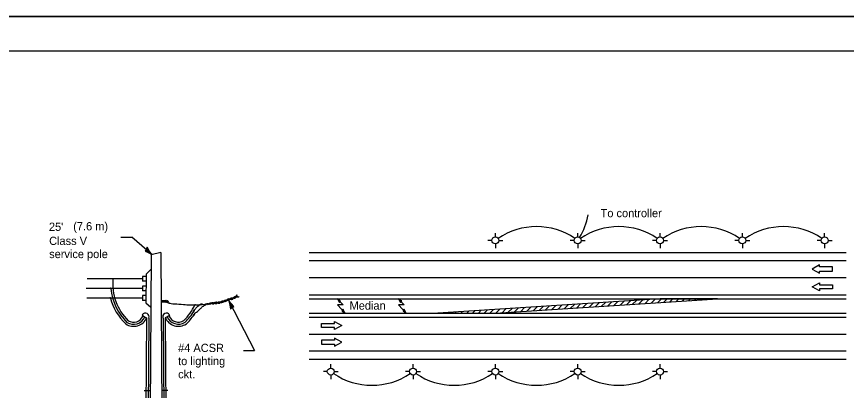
# Model space of a CAD drawing. Extents: x 2301419 to 2302099, y 780471 to 780911.
# Drawn here: x 2301629.6 to 2301871.6, y 780802.1 to 780911.2 of the extents above; entities that cross this region are included whole.
import ezdxf

# ---------------------------------------------------------------- set-up
doc = ezdxf.new("R2010")
doc.units = 0
for name, color, linetype in [('Alignment_EX_20 Centerline', 7, 'Continuous'), ('Design_EX_Roadway Notes', 7, 'Continuous'), ('Drainage_EX_Plan and Profile Notes', 7, 'Continuous'), ('Level 48', 7, 'Continuous'), ('Lighting_EX_Above Ground Items', 7, 'Continuous'), ('Removal_Items', 7, 'Continuous'), ('Sheets_50 Reference Boundary', 7, 'Continuous'), ('Sheets_General Details', 7, 'Continuous'), ('Sheets_Printer Plotting Border', 7, 'Continuous'), ('Topo_EOP', 7, 'Continuous'), ('Topo_Shoulder', 7, 'Continuous'), ('Topo_Utilities', 7, 'Continuous')]:
    doc.layers.add(name, color=color, linetype=linetype)

# ---------------------------------------------------------------- blocks, each defined once
blk = doc.blocks.new('CTH')
at = {"layer": 'Drainage_EX_Plan and Profile Notes'}
blk.add_lwpolyline([(-1.836, 0.047), (-1.774, -0.444), (-0.999, -0.231), (0, 0), (-1.066, 0.262), (-2, 0.556), (-1.836, 0.047), (-1.754, -0.277), (-0.672, 0.002), (-1.855, 0.375), (-1.68, -0.044), (-1.182, 0.014), (-1.661, 0.145)], dxfattribs=at)

msp = doc.modelspace()

# ---------------------------------------------------------------- linework, layer by layer
at = {"layer": 'Alignment_EX_20 Centerline'}
for p, q in [((2301871.51, 780834.92), (2301714.94, 780834.92)), ((2301714.94, 780818.51), (2301871.51, 780818.51))]:
    msp.add_line(p, q, dxfattribs=at)
at = {"layer": 'Design_EX_Roadway Notes'}
for p, q in [((2301660.04, 780846.79), (2301663.2, 780846.79)), ((2301669.06, 780841.78), (2301663.2, 780846.79)), ((2301691.52, 780828.26), (2301698.96, 780813.73)), ((2301695.79, 780813.73), (2301698.96, 780813.73))]:
    msp.add_line(p, q, dxfattribs=at)
for points in [[(2301723.15, 780828.79), (2301724.79, 780827.02), (2301723.17, 780827.02), (2301725.38, 780824.64)], [(2301723.88, 780827.97), (2301724.07, 780828.19), (2301723.66, 780828.45), (2301723.15, 780828.79), (2301723.47, 780828.22), (2301723.72, 780827.69), (2301723.88, 780827.97), (2301723.98, 780828.13), (2301723.42, 780828.49), (2301723.74, 780827.82), (2301723.85, 780828.07), (2301723.62, 780828.27), (2301723.76, 780828)], [(2301740.97, 780828.79), (2301742.61, 780827.02), (2301740.99, 780827.02), (2301743.2, 780824.64)], [(2301741.69, 780827.97), (2301741.89, 780828.19), (2301741.48, 780828.45), (2301740.97, 780828.79), (2301741.29, 780828.22), (2301741.54, 780827.69), (2301741.69, 780827.97), (2301741.81, 780828.13), (2301741.24, 780828.49), (2301741.56, 780827.82), (2301741.67, 780828.07), (2301741.44, 780828.27), (2301741.58, 780828)], [(2301724.65, 780825.47), (2301724.46, 780825.24), (2301724.87, 780824.98), (2301725.38, 780824.64), (2301725.06, 780825.22), (2301724.81, 780825.75), (2301724.65, 780825.47), (2301724.55, 780825.3), (2301725.11, 780824.94), (2301724.79, 780825.61), (2301724.68, 780825.36), (2301724.91, 780825.17), (2301724.77, 780825.43)], [(2301742.47, 780825.47), (2301742.29, 780825.24), (2301742.69, 780824.98), (2301743.2, 780824.64), (2301742.88, 780825.22), (2301742.63, 780825.75), (2301742.47, 780825.47), (2301742.37, 780825.3), (2301742.93, 780824.94), (2301742.61, 780825.61), (2301742.5, 780825.36), (2301742.73, 780825.17), (2301742.59, 780825.43)]]:
    msp.add_lwpolyline(points, dxfattribs=at)
at = {"layer": 'Level 48'}
msp.add_lwpolyline([(2301419.48, 780911.19), (2302099.48, 780911.19), (2302099.48, 780471.19), (2301419.48, 780471.19)], close=True, dxfattribs=at)
at = {"layer": 'Lighting_EX_Above Ground Items'}
for p, q in [((2301668.83, 780841.6), (2301668.18, 780751.79)), ((2301671.62, 780842.3), (2301668.83, 780841.6)), ((2301671.62, 780842.3), (2301672.11, 780773.58)), ((2301667.39, 780836.02), (2301667.33, 780827.67)), ((2301668.8, 780837.42), (2301667.39, 780836.02)), ((2301668.8, 780837.42), (2301668.8, 780837.42)), ((2301666.27, 780834.63), (2301650.16, 780834.63)), ((2301667.38, 780835.32), (2301666.27, 780835.32)), ((2301666.27, 780835.32), (2301666.27, 780833.93)), ((2301667.38, 780833.93), (2301666.27, 780833.93)), ((2301667.38, 780834.63), (2301667.38, 780834.63)), ((2301666.27, 780831.83), (2301649.86, 780831.83)), ((2301667.38, 780832.53), (2301666.27, 780832.53)), ((2301666.27, 780832.53), (2301666.27, 780831.14)), ((2301667.38, 780831.14), (2301666.27, 780831.14)), ((2301666.27, 780829.04), (2301650.09, 780829.04)), ((2301667.38, 780829.74), (2301666.27, 780829.74)), ((2301666.27, 780829.74), (2301666.27, 780828.34)), ((2301667.38, 780828.34), (2301666.27, 780828.34)), ((2301672.93, 780828.22), (2301671.72, 780828.22)), ((2301667.33, 780827.67), (2301668.72, 780826.35)), ((2301668.72, 780826.28), (2301668.72, 780826.28)), ((2301672.93, 780827.86), (2301671.72, 780827.86)), ((2301666.25, 780824.11), (2301666.39, 780823.84)), ((2301666.39, 780823.84), (2301667.49, 780823.27)), ((2301667.49, 780823.27), (2301666.96, 780749.04)), ((2301674.04, 780823.84), (2301672.93, 780823.27)), ((2301672.93, 780823.27), (2301673.51, 780743.04)), ((2301674.17, 780824.11), (2301674.04, 780823.84)), ((2301681.12, 780824.04), (2301681.35, 780824.33)), ((2301681.14, 780823.87), (2301681.12, 780824.04)), ((2301681.13, 780825.16), (2301681.34, 780825.47)), ((2301681.15, 780824.99), (2301681.13, 780825.16)), ((2301681.14, 780823.87), (2301681.28, 780823.9)), ((2301681.15, 780824.99), (2301681.29, 780825.03)), ((2301681.28, 780823.9), (2301681.5, 780824.22)), ((2301681.29, 780825.03), (2301681.5, 780825.36)), ((2301681.34, 780825.47), (2301681.48, 780825.51)), ((2301681.35, 780824.33), (2301681.49, 780824.37)), ((2301681.5, 780825.36), (2301681.48, 780825.51)), ((2301681.5, 780824.22), (2301681.49, 780824.37)), ((2301668.13, 780823.17), (2301667.59, 780749.04)), ((2301672.3, 780823.17), (2301672.87, 780743.04)), ((2301666.8, 780802.07), (2301668.54, 780802.07)), ((2301673.69, 780802.07), (2301671.94, 780802.07))]:
    msp.add_line(p, q, dxfattribs=at)
for points in [[(2301867.48, 780838.1), (2301863.74, 780838.1), (2301863.74, 780838.7), (2301861.57, 780837.51), (2301863.74, 780836.33), (2301863.74, 780836.92), (2301867.48, 780836.92)], [(2301867.48, 780831.72), (2301863.74, 780831.72), (2301863.74, 780831.13), (2301861.57, 780832.31), (2301863.74, 780833.5), (2301863.74, 780832.91), (2301867.48, 780832.91)], [(2301718.54, 780821.58), (2301722.28, 780821.58), (2301722.28, 780822.18), (2301724.45, 780820.99), (2301722.28, 780819.81), (2301722.28, 780820.4), (2301718.54, 780820.4)], [(2301718.54, 780815.55), (2301722.28, 780815.55), (2301722.28, 780814.96), (2301724.45, 780816.14), (2301722.28, 780817.33), (2301722.28, 780816.73), (2301718.54, 780816.73)]]:
    msp.add_lwpolyline(points, close=True, dxfattribs=at)
for radius in [0.349, 0.229]:
    msp.add_circle((2301673.23, 780828.05), radius, dxfattribs=at)
for centre, radius, start, end in [((2301657.61, 780834.6), 0.101, 13.3553, 162.4025), ((2301672.73, 780833.19), 15.09, 174.5204, 225.5487), ((2301657, 780831.81), 0.101, 13.3553, 162.4025), ((2301672.73, 780833.19), 15.69, 184.944, 225.7945), ((2301656.87, 780829.02), 0.101, 13.3553, 162.4025), ((2301672.73, 780833.19), 16.29, 194.7425, 226.0076), ((2301667.79, 780833.21), 15.09, 314.4513, 335.8101), ((2301681.65, 780826.99), 0.101, 26.8317, 162.4025), ((2301663.71, 780824.98), 3.6, 237.6809, 336.1157), ((2301663.71, 780824.98), 3, 238.8322, 337.0016), ((2301667.16, 780823.58), 1.05, 337.385, 149.4849), ((2301673.26, 780823.58), 1.05, 30.5151, 202.615), ((2301676.8, 780825), 4.2, 204.0616, 303.1959), ((2301676.8, 780825), 3.6, 202.9984, 302.3192), ((2301676.8, 780825), 3, 202.9984, 301.1678), ((2301667.79, 780833.21), 15.69, 314.2055, 329.6286), ((2301667.79, 780833.21), 16.29, 313.9924, 326.0762), ((2301663.71, 780824.98), 4.2, 236.8041, 335.6123)]:
    msp.add_arc(centre, radius, start, end, dxfattribs=at)
for points in [[(2301673.27, 780828.11), (2301673.25, 780828.03), (2301673.62, 780827.69), (2301675.67, 780827.36), (2301678.25, 780827.17), (2301679.2, 780827.07), (2301681.87, 780827.02), (2301684.45, 780827.22), (2301686.26, 780827.5), (2301688.93, 780827.79), (2301691.31, 780828.55), (2301693.6, 780829.41), (2301694.14, 780829.72)], [(2301673.28, 780828.13), (2301673.34, 780828.19), (2301673.53, 780828.26), (2301673.72, 780828.18), (2301673.75, 780828.13), (2301673.75, 780827.98), (2301673.73, 780827.88), (2301673.79, 780827.61), (2301673.88, 780827.59), (2301673.98, 780827.65), (2301674.02, 780827.68), (2301674.08, 780827.63), (2301674.16, 780827.51), (2301674.23, 780827.51), (2301674.34, 780827.59)], [(2301681.31, 780824.11), (2301681.65, 780824.58), (2301682.53, 780825.29), (2301683, 780825.75), (2301683.66, 780826.36), (2301684.5, 780826.97), (2301684.95, 780827.23), (2301685.17, 780827.43), (2301685.5, 780827.46), (2301685.92, 780827.29), (2301686.16, 780827.32), (2301686.51, 780827.66), (2301686.82, 780827.73), (2301687.08, 780827.66), (2301687.55, 780827.43), (2301687.91, 780827.49), (2301688.39, 780827.84), (2301688.62, 780827.93), (2301688.89, 780827.94), (2301689.28, 780827.76), (2301689.67, 780827.81), (2301689.95, 780827.97), (2301690.12, 780828.28), (2301690.32, 780828.4), (2301690.62, 780828.48), (2301691, 780828.37), (2301691.38, 780828.37), (2301691.66, 780828.46), (2301691.78, 780828.58), (2301691.98, 780828.88), (2301692.09, 780829), (2301692.27, 780829.1), (2301692.58, 780829.12), (2301693.04, 780829.03), (2301693.34, 780829.06), (2301693.53, 780829.2), (2301693.6, 780829.46), (2301693.66, 780829.68), (2301693.78, 780829.87), (2301693.93, 780829.99)], [(2301681.33, 780825.27), (2301681.74, 780825.9), (2301682.48, 780826.62), (2301683.03, 780827.15), (2301683.46, 780827.33), (2301683.82, 780827.29), (2301684.31, 780827.05), (2301684.59, 780827.14), (2301684.67, 780827.27), (2301684.86, 780827.39), (2301685.22, 780827.2), (2301685.56, 780827.21), (2301685.92, 780827.54), (2301686.13, 780827.67), (2301686.3, 780827.64), (2301686.71, 780827.34), (2301687.06, 780827.36), (2301687.51, 780827.81), (2301687.87, 780827.88), (2301688.03, 780827.84), (2301688.34, 780827.55), (2301688.74, 780827.52), (2301689.01, 780827.61), (2301689.29, 780828.06), (2301689.55, 780828.22), (2301689.89, 780828.21), (2301690.23, 780828.01), (2301690.57, 780828.09), (2301690.82, 780828.24), (2301690.97, 780828.51), (2301691.27, 780828.8), (2301691.6, 780828.86), (2301691.83, 780828.8), (2301692.13, 780828.64), (2301692.43, 780828.66), (2301692.76, 780828.88), (2301692.86, 780829.09), (2301693.15, 780829.43), (2301693.26, 780829.5), (2301693.53, 780829.49), (2301693.74, 780829.38), (2301694.1, 780829.34), (2301694.27, 780829.35), (2301694.47, 780829.44)]]:
    msp.add_spline(points, degree=3, dxfattribs=at)
at = {"layer": 'Removal_Items'}
for p, q in [((2301817.23, 780828.79), (2301752.43, 780824.64)), ((2301769.23, 780824.64), (2301834.02, 780828.79)), ((2301805.61, 780826.97), (2301806.76, 780828.12)), ((2301807.42, 780827.09), (2301808.57, 780828.24)), ((2301809.24, 780827.2), (2301810.39, 780828.35)), ((2301811.05, 780827.32), (2301812.2, 780828.47)), ((2301812.86, 780827.44), (2301814.01, 780828.59)), ((2301814.68, 780827.55), (2301815.83, 780828.7)), ((2301816.49, 780827.67), (2301817.61, 780828.79)), ((2301834.02, 780828.79), (2301817.23, 780828.79)), ((2301818.3, 780827.79), (2301819.31, 780828.79)), ((2301820.12, 780827.9), (2301821.01, 780828.79)), ((2301821.93, 780828.02), (2301822.7, 780828.79)), ((2301823.74, 780828.13), (2301824.4, 780828.79)), ((2301825.56, 780828.25), (2301826.1, 780828.79)), ((2301827.37, 780828.37), (2301827.79, 780828.79)), ((2301829.18, 780828.48), (2301829.49, 780828.79)), ((2301831, 780828.6), (2301831.19, 780828.79)), ((2301832.81, 780828.71), (2301832.89, 780828.79)), ((2301769.35, 780824.65), (2301770.5, 780825.8)), ((2301771.16, 780824.76), (2301772.31, 780825.91)), ((2301772.97, 780824.88), (2301774.12, 780826.03)), ((2301774.79, 780825), (2301775.94, 780826.15)), ((2301776.6, 780825.11), (2301777.75, 780826.26)), ((2301778.41, 780825.23), (2301779.56, 780826.38)), ((2301780.23, 780825.34), (2301781.38, 780826.49)), ((2301782.04, 780825.46), (2301783.19, 780826.61)), ((2301783.85, 780825.58), (2301785, 780826.73)), ((2301785.67, 780825.69), (2301786.81, 780826.84)), ((2301787.48, 780825.81), (2301788.63, 780826.96)), ((2301789.29, 780825.93), (2301790.44, 780827.08)), ((2301791.1, 780826.04), (2301792.25, 780827.19)), ((2301792.92, 780826.16), (2301794.07, 780827.31)), ((2301794.73, 780826.28), (2301795.88, 780827.43)), ((2301796.54, 780826.39), (2301797.69, 780827.54)), ((2301798.36, 780826.51), (2301799.51, 780827.66)), ((2301800.17, 780826.62), (2301801.32, 780827.77)), ((2301801.98, 780826.74), (2301803.13, 780827.89)), ((2301803.8, 780826.85), (2301804.95, 780828.01)), ((2301752.43, 780824.64), (2301769.23, 780824.64)), ((2301754.06, 780824.64), (2301754.18, 780824.75)), ((2301755.76, 780824.64), (2301755.99, 780824.87)), ((2301757.46, 780824.64), (2301757.8, 780824.98)), ((2301759.16, 780824.64), (2301759.62, 780825.1)), ((2301760.85, 780824.64), (2301761.43, 780825.22)), ((2301762.55, 780824.64), (2301763.24, 780825.33)), ((2301764.25, 780824.64), (2301765.06, 780825.45)), ((2301765.94, 780824.64), (2301766.87, 780825.57)), ((2301767.64, 780824.64), (2301768.68, 780825.68))]:
    msp.add_line(p, q, dxfattribs=at)
at = {"layer": 'Sheets_50 Reference Boundary'}
msp.add_lwpolyline([(2301459.48, 780901.19), (2302089.48, 780901.19), (2302089.48, 780501.19), (2301459.48, 780501.19)], close=True, dxfattribs=at)
at = {"layer": 'Sheets_General Details'}
msp.add_line((2302099.48, 780911.19), (2301419.48, 780911.19), dxfattribs=at)
msp.add_lwpolyline([(2301459.48, 780901.19), (2302089.48, 780901.19), (2302089.48, 780481.19), (2301459.48, 780481.19)], close=True, dxfattribs=at)
at = {"layer": 'Sheets_Printer Plotting Border'}
msp.add_lwpolyline([(2301419.48, 780471.19), (2302099.48, 780471.19), (2302099.48, 780911.19), (2301419.48, 780911.19)], close=True, dxfattribs=at)
at = {"layer": 'Topo_EOP'}
for p, q in [((2301871.51, 780839.85), (2301714.94, 780839.85)), ((2301714.94, 780829.99), (2301871.51, 780829.99)), ((2301714.94, 780823.44), (2301871.51, 780823.44)), ((2301714.94, 780813.58), (2301871.51, 780813.58))]:
    msp.add_line(p, q, dxfattribs=at)
at = {"layer": 'Topo_Shoulder'}
for p, q in [((2301871.51, 780842.25), (2301714.94, 780842.25)), ((2301714.94, 780828.79), (2301871.51, 780828.79)), ((2301714.94, 780824.64), (2301871.51, 780824.64)), ((2301714.94, 780811.18), (2301871.51, 780811.18))]:
    msp.add_line(p, q, dxfattribs=at)
at = {"layer": 'Topo_Utilities'}
for p, q in [((2301769.23, 780846.86), (2301769.23, 780848.02)), ((2301793.23, 780846.86), (2301793.23, 780848.02)), ((2301817.23, 780846.86), (2301817.23, 780848.02)), ((2301841.23, 780846.86), (2301841.23, 780848.02)), ((2301865.23, 780846.86), (2301865.23, 780848.02)), ((2301768.21, 780845.85), (2301767.05, 780845.85)), ((2301770.23, 780845.85), (2301771.4, 780845.85)), ((2301792.21, 780845.85), (2301791.05, 780845.85)), ((2301794.23, 780845.85), (2301795.4, 780845.85)), ((2301816.21, 780845.85), (2301815.05, 780845.85)), ((2301818.23, 780845.85), (2301819.4, 780845.85)), ((2301840.21, 780845.85), (2301839.05, 780845.85)), ((2301842.23, 780845.85), (2301843.4, 780845.85)), ((2301864.21, 780845.85), (2301863.05, 780845.85)), ((2301866.23, 780845.85), (2301867.4, 780845.85)), ((2301769.23, 780844.84), (2301769.23, 780843.63)), ((2301793.23, 780844.84), (2301793.23, 780843.63)), ((2301817.23, 780844.84), (2301817.23, 780843.63)), ((2301841.23, 780844.84), (2301841.23, 780843.63)), ((2301865.23, 780844.84), (2301865.23, 780843.63)), ((2301721.23, 780808.59), (2301721.23, 780809.75)), ((2301745.23, 780808.59), (2301745.23, 780809.75)), ((2301769.23, 780808.59), (2301769.23, 780809.75)), ((2301793.23, 780808.59), (2301793.23, 780809.75)), ((2301817.23, 780808.59), (2301817.23, 780809.75)), ((2301720.21, 780807.58), (2301719.05, 780807.58)), ((2301721.23, 780806.57), (2301721.23, 780805.36)), ((2301722.23, 780807.58), (2301723.4, 780807.58)), ((2301744.21, 780807.58), (2301743.05, 780807.58)), ((2301745.23, 780806.57), (2301745.23, 780805.36)), ((2301746.23, 780807.58), (2301747.4, 780807.58)), ((2301768.21, 780807.58), (2301767.05, 780807.58)), ((2301769.23, 780806.57), (2301769.23, 780805.36)), ((2301770.23, 780807.58), (2301771.4, 780807.58)), ((2301792.21, 780807.58), (2301791.05, 780807.58)), ((2301793.23, 780806.57), (2301793.23, 780805.36)), ((2301794.23, 780807.58), (2301795.4, 780807.58)), ((2301816.21, 780807.58), (2301815.05, 780807.58)), ((2301817.23, 780806.57), (2301817.23, 780805.36)), ((2301818.23, 780807.58), (2301819.4, 780807.58))]:
    msp.add_line(p, q, dxfattribs=at)
for centre in [(2301769.22, 780845.85), (2301793.22, 780845.85), (2301817.22, 780845.85), (2301841.22, 780845.85), (2301865.22, 780845.85), (2301721.22, 780807.58), (2301745.22, 780807.58), (2301769.22, 780807.58), (2301793.22, 780807.58), (2301817.22, 780807.58)]:
    msp.add_circle(centre, 1.01, dxfattribs=at)
for centre, start, end in [((2301776.74, 780857.03), 328.7589, 349.2608), ((2301781.22, 780829.96), 55.8512, 124.1493), ((2301805.22, 780829.96), 55.8512, 124.1493), ((2301829.22, 780829.96), 55.8512, 124.1493), ((2301853.22, 780829.96), 55.8512, 124.1493), ((2301733.22, 780823.47), 235.8513, 304.1482), ((2301757.22, 780823.47), 235.8513, 304.1482), ((2301781.22, 780823.47), 235.8513, 304.1482), ((2301805.22, 780823.47), 235.8513, 304.1482)]:
    msp.add_arc(centre, 19.91, start, end, dxfattribs=at)

# ---------------------------------------------------------------- block references
at = {"layer": 'Design_EX_Roadway Notes', "xscale": 1.2, "yscale": 1.2}
for p, rotation in [((2301669.06, 780841.78), -40.461030058937446), ((2301691.52, 780828.26), 117.10968579149454)]:
    msp.add_blockref('CTH', p, dxfattribs=dict(at, rotation=rotation))

# ---------------------------------------------------------------- texts
at = {"layer": 'Design_EX_Roadway Notes'}
for s, height, p in [('To controller', 2.3988, (2301799.9, 780852.63)), ("25'", 2.4, (2301639.03, 780848.65)), ('(7.6 m)', 2.4, (2301646.11, 780848.79)), ('Class V', 2.399, (2301639.09, 780844.53)), ('service pole', 2.3988, (2301639.09, 780840.69)), ('Median', 2.399, (2301726.7, 780825.64)), ('#4 ACSR', 2.399, (2301676.7, 780813.29)), ('to lighting', 2.3988, (2301676.7, 780809.45)), ('ckt.', 2.399, (2301676.7, 780805.61))]:
    msp.add_text(s, height=height, dxfattribs=at).set_placement(p)

doc.saveas('drawing.dxf')
